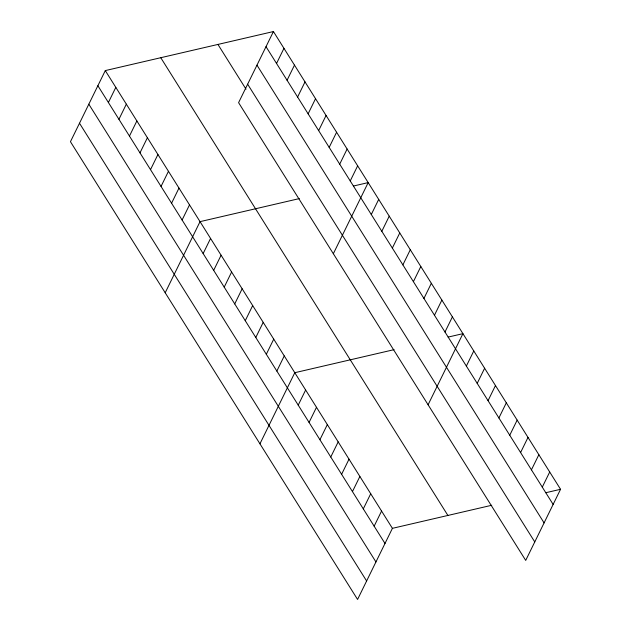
<?xml version="1.0" encoding="UTF-8"?>
<svg xmlns="http://www.w3.org/2000/svg" width="631" height="631" viewBox="0 0 631 631"><rect width="100%" height="100%" fill="white"/><g stroke="black" fill="none" stroke-linecap="round" stroke-linejoin="round"><path stroke-width="0.95" d="M273.428 31.55L238.589 102.664L525.71 560.407L560.549 489.293L273.428 31.55L105.29 70.593L70.451 141.707L357.572 599.45L392.411 528.336L491.723 505.273M108.398 102.514L115.812 87.378M118.928 119.298L126.342 104.162M129.458 136.083L136.872 120.947M139.987 152.868L147.402 137.732M150.509 169.652L157.924 154.516M161.039 186.437L168.453 171.301M171.569 203.221L178.983 188.085M182.099 220.006L189.513 204.87M276.544 63.471L283.958 48.335M165.204 292.76L200.035 221.647L299.354 198.591M287.066 80.255L294.48 65.119M203.15 253.567L210.565 238.431M297.595 97.04L305.01 81.904M213.68 270.352L221.095 255.216M308.125 113.825L315.539 98.688M224.21 287.137L231.624 272M318.655 130.609L326.069 115.473M234.732 303.921L242.146 288.785M329.177 147.386L336.591 132.25M245.262 320.706L252.676 305.57M339.707 164.17L347.121 149.034M255.792 337.49L263.206 322.354M350.237 180.955L357.651 165.819M266.321 354.275L273.736 339.139M333.342 253.717L368.181 182.604L353.384 186.042M276.843 371.06L284.258 355.923M371.288 214.524L378.703 199.388M259.948 443.814L294.787 372.708L394.099 349.645M381.818 231.309L389.232 216.173M298.218 405.134L305.633 389.997M392.348 248.093L399.762 232.957M309.064 422.423L316.486 407.287M402.878 264.878L410.292 249.742M319.917 439.72L327.331 424.584M413.4 281.663L420.814 266.527M330.762 457.01L338.177 441.874M423.929 298.447L431.344 283.311M341.608 474.307L349.022 459.171M434.459 315.232L441.874 300.096M352.453 491.596L359.867 476.46M444.981 332.016L452.403 316.88M363.298 508.886L370.712 493.75M428.094 404.771L462.925 333.657L448.128 337.096M374.151 526.183L381.566 511.047M466.356 366.09L473.778 350.954M477.21 383.38L484.624 368.244M488.055 400.677L495.469 385.541M498.9 417.967L506.314 402.83M509.745 435.256L517.16 420.12M520.591 452.553L528.005 437.417M531.444 469.843L538.858 454.706M542.289 487.14L549.704 472.004M545.752 492.732L560.549 489.293M266.014 46.686L553.135 504.429M256.967 65.159L544.088 522.902M247.636 84.191L534.765 541.934M217.94 44.438L246.019 89.192M160.771 57.713L447.9 515.456M105.29 70.593L392.411 528.336M97.876 85.729L384.997 543.472M88.821 104.202L375.942 561.945M79.498 123.234L366.619 580.977"/></g></svg>
